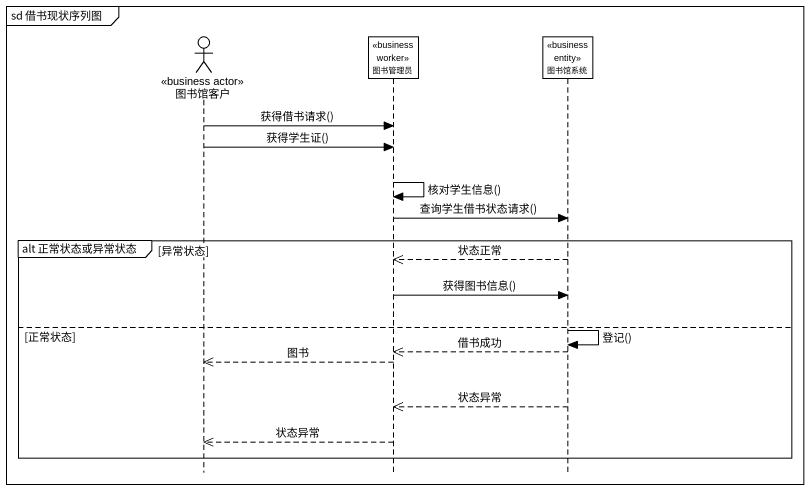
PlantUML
@startuml
mainframe sd 借书现状序列图
hide footbox
actor 图书馆客户 <<business actor>>
participant 图书管理员 <<business worker>>
participant 图书馆系统 <<business entity>>

图书馆客户 -> 图书管理员 : 获得借书请求()
图书馆客户 -> 图书管理员 : 获得学生证()
图书管理员 -> 图书管理员 : 核对学生信息()
图书管理员 -> 图书馆系统 : 查询学生借书状态请求()
group alt 正常状态或异常状态 [异常状态]
  图书馆系统 -->> 图书管理员 : 状态正常
  图书管理员 -> 图书馆系统 : 获得图书信息()
else 正常状态
  图书馆系统 -> 图书馆系统 : 登记()
  图书馆系统 -->> 图书管理员 : 借书成功
  图书管理员 -->> 图书馆客户 : 图书
  图书馆系统 -->> 图书管理员 : 状态异常
  图书管理员 -->> 图书馆客户 : 状态异常
end
@enduml
